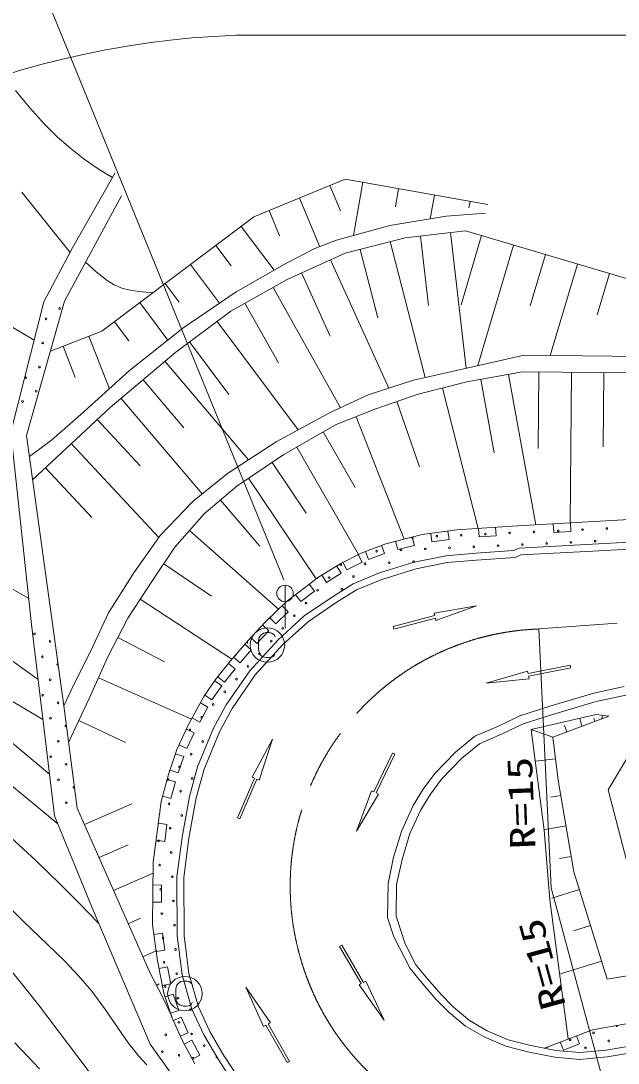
# Model space of a CAD drawing. Units: millimetres, scale not verified. Extents: x 40000 to 680000, y 20000 to 380000.
# Drawn here: x 101335 to 136079, y 279096 to 339746 of the extents above; entities that cross this region are included whole.
import ezdxf
from ezdxf.enums import TextEntityAlignment as Align

# ---------------------------------------------------------------- set-up
doc = ezdxf.new("R2010")
doc.units = ezdxf.units.MM
doc.header["$LTSCALE"] = 1000
doc.linetypes.add('CHAIN', pattern=[18.5, 12, -1.5, 3.5, -1.5])
for name, color, linetype, lineweight in [('M-BGD', 7, 'Continuous', 13), ('M-BMK', 2, 'CHAIN', 13), ('M-STR-HTXT', 7, 'Continuous', 13), ('M-STR-STRC', 7, 'Continuous', 13)]:
    doc.layers.add(name, color=color, linetype=linetype, lineweight=lineweight)
doc.styles.add('ＭＳ ゴシック', font='')
doc.styles.get('ＭＳ ゴシック').set_extended_font_data('MS Gothic')

msp = doc.modelspace()

# ---------------------------------------------------------------- linework, layer by layer
at = {"layer": 'M-BGD'}
for p, q in [((101023, 335699), (101842, 334703)), ((101842, 334703), (102711, 333742)), ((102711, 333742), (103455, 333002)), ((103455, 333002), (104239, 332309)), ((104239, 332309), (105018, 331705)), ((105018, 331705), (105841, 331143)), ((104366, 326582), (106814, 330898)), ((105841, 331143), (106244, 330884)), ((106244, 330884), (106658, 330622)), ((114893, 328336), (120195, 330538)), ((119311, 330171), (119924, 328695)), ((120195, 330538), (128507, 329055)), ((121234, 330353), (120682, 327259)), ((123312, 329982), (123123, 328923)), ((102792, 328030), (101383, 329786)), ((107188, 329570), (103868, 323429)), ((117544, 329437), (118720, 326604)), ((125390, 329611), (125143, 328227)), ((127468, 329241), (127400, 328860)), ((106041, 321687), (114893, 328336)), ((115776, 328703), (116389, 327229)), ((126081, 328381), (122801, 327842)), ((128372, 328561), (126081, 328381)), ((104200, 326272), (102792, 328030)), ((114155, 327782), (116068, 325236)), ((122801, 327842), (119700, 326989)), ((123699, 327123), (127204, 327528)), ((127204, 327528), (140223, 323664)), ((119700, 326989), (118442, 326494)), ((120195, 326225), (123699, 327123)), ((124575, 327224), (125042, 323183)), ((126328, 327427), (127238, 319538)), ((128134, 327252), (126938, 323224)), ((102664, 323404), (104366, 326582)), ((112680, 326674), (113566, 325495)), ((118442, 326494), (116780, 325641)), ((121071, 326449), (122091, 322471)), ((122823, 326899), (124851, 318991)), ((129994, 326700), (127913, 319689)), ((105093, 325695), (105709, 325142)), ((116825, 324697), (120195, 326225)), ((119352, 325843), (122738, 318373)), ((131853, 326148), (130967, 323161)), ((105709, 325142), (106357, 324641)), ((111205, 325566), (112892, 323319)), ((116780, 325641), (113859, 323978)), ((133713, 325596), (132134, 320276)), ((106357, 324641), (106770, 324393)), ((113545, 322855), (116825, 324697)), ((117667, 325079), (119332, 321406)), ((135573, 325044), (134862, 322648)), ((106770, 324393), (107206, 324201)), ((107206, 324201), (107695, 324070)), ((107695, 324070), (108207, 323995)), ((108207, 323995), (108620, 323961)), ((108620, 323961), (109038, 323938)), ((109729, 324457), (110547, 323368)), ((113859, 323978), (110759, 321866)), ((116005, 324237), (119937, 317236)), ((100756, 315819), (102664, 323404)), ((103868, 323429), (101668, 315627)), ((108254, 323349), (109889, 321173)), ((114365, 323315), (116314, 319844)), ((110355, 320474), (113545, 322855)), ((106779, 322241), (107612, 321132)), ((112747, 322260), (117465, 315939)), ((102101, 321165), (100684, 322025)), ((103050, 320526), (106041, 321687)), ((110759, 321866), (107659, 319395)), ((105293, 321396), (106483, 318331)), ((111152, 321069), (113438, 318007)), ((103797, 320816), (104503, 318997)), ((106536, 317239), (110355, 320474)), ((130613, 320294), (126922, 319467)), ((141846, 320159), (130613, 320294)), ((109718, 319934), (114577, 314198)), ((107659, 319395), (104828, 316834)), ((126922, 319467), (124181, 318838)), ((127282, 318736), (130517, 319321)), ((129708, 319175), (131288, 310422)), ((130517, 319321), (141877, 319231)), ((131463, 319313), (131428, 314870)), ((133357, 319298), (133288, 310533)), ((135250, 319283), (135216, 314960)), ((108445, 318856), (110813, 316060)), ((124181, 318838), (121530, 317984)), ((124448, 318015), (127282, 318736)), ((128090, 318882), (128863, 314603)), ((121530, 317984), (119329, 316951)), ((121976, 317162), (124448, 318015)), ((125865, 318376), (127942, 310213)), ((102022, 313045), (106536, 317239)), ((107172, 317778), (111878, 312222)), ((123212, 317588), (124520, 313801)), ((104828, 316834), (103121, 315351)), ((119329, 316951), (116184, 315243)), ((119685, 316263), (121976, 317162)), ((120831, 316712), (123624, 309590)), ((105783, 316540), (108271, 313862)), ((116630, 314511), (119685, 316263)), ((101959, 304616), (100756, 315819)), ((101668, 315627), (103826, 299880)), ((118921, 315825), (120780, 312583)), ((103121, 315351), (101837, 314398)), ((104279, 315142), (109354, 309680)), ((116184, 315243), (113353, 313401)), ((117393, 314949), (120979, 308698)), ((113889, 312669), (116630, 314511)), ((102775, 313744), (105460, 310854)), ((115944, 314050), (117924, 311105)), ((113353, 313401), (111331, 311784)), ((114574, 313129), (118512, 307269)), ((112002, 311051), (113889, 312669)), ((111331, 311784), (109444, 309807)), ((112945, 311860), (115235, 309188)), ((110294, 309119), (112002, 311051)), ((130225, 310363), (140548, 310935)), ((133332, 310034), (133305, 310534)), ((111148, 310085), (116324, 305511)), ((124670, 309854), (126683, 310130)), ((125181, 309924), (125249, 309429)), ((126240, 309564), (126172, 310060)), ((126683, 310130), (130225, 310363)), ((127955, 310214), (127988, 309715)), ((128986, 309780), (128953, 310279)), ((132306, 310478), (132334, 309979)), ((132334, 309979), (133332, 310034)), ((109444, 309807), (107913, 307636)), ((121130, 308773), (122572, 309324)), ((122572, 309324), (124670, 309854)), ((123136, 309467), (123258, 308982)), ((124228, 309227), (124105, 309712)), ((125249, 309429), (126240, 309564)), ((127988, 309715), (128986, 309780)), ((134587, 309286), (138312, 309503)), ((108991, 307187), (110294, 309119)), ((119901, 308159), (121130, 308773)), ((121384, 308870), (121562, 308403)), ((121562, 308403), (122497, 308760)), ((122497, 308760), (122318, 309228)), ((123258, 308982), (124228, 309227)), ((126084, 308622), (127793, 308771)), ((127793, 308771), (129990, 308920)), ((129990, 308920), (130329, 309069)), ((130329, 309069), (134587, 309286)), ((134609, 308887), (130423, 308674)), ((138338, 309104), (134609, 308887)), ((109643, 308153), (112425, 306276)), ((118641, 307367), (119901, 308159)), ((120068, 308242), (120292, 307795)), ((120292, 307795), (121186, 308242)), ((121186, 308242), (120963, 308690)), ((122201, 307618), (124223, 308242)), ((124223, 308242), (126084, 308622)), ((126141, 308225), (124322, 307854)), ((127824, 308372), (126141, 308225)), ((130087, 308526), (127824, 308372)), ((130423, 308674), (130087, 308526)), ((107913, 307636), (106430, 305300)), ((118847, 307497), (119113, 307074)), ((119113, 307074), (119960, 307606)), ((119960, 307606), (119694, 308029)), ((120668, 306994), (122201, 307618)), ((124322, 307854), (122336, 307241)), ((100090, 307095), (101795, 306138)), ((107554, 304985), (108991, 307187)), ((116701, 306908), (116701, 304414)), ((116776, 305947), (118641, 307367)), ((118409, 306562), (118106, 306960)), ((119459, 306232), (120668, 306994)), ((122336, 307241), (120852, 306637)), ((117310, 306354), (117613, 305956)), ((117613, 305956), (118409, 306562)), ((120852, 306637), (119678, 305897)), ((108272, 306086), (113608, 302602)), ((115568, 304781), (116776, 305947)), ((116879, 305352), (116531, 305711)), ((117817, 305120), (119459, 306232)), ((119678, 305897), (118065, 304805)), ((125368, 305286), (127843, 305705)), ((127843, 305705), (125483, 304851)), ((106430, 305300), (105397, 303098)), ((116159, 304657), (116879, 305352)), ((116293, 303738), (117817, 305120)), ((122989, 304503), (125407, 305141)), ((125407, 305141), (125368, 305286)), ((103287, 293487), (101959, 304616)), ((106385, 302739), (107554, 304985)), ((114529, 303679), (115568, 304781)), ((115755, 304251), (115391, 304594)), ((115812, 305017), (116159, 304657)), ((118065, 304805), (116576, 303454)), ((123027, 304358), (122989, 304503)), ((125445, 304996), (123027, 304358)), ((125483, 304851), (125445, 304996)), ((106969, 303862), (109686, 302449)), ((114705, 303867), (115069, 303524)), ((115069, 303524), (115755, 304251)), ((132182, 289298), (131471, 304359)), ((113533, 302514), (114529, 303679)), ((114736, 303152), (114356, 303477)), ((114652, 301934), (116293, 303738)), ((116576, 303454), (114966, 301685)), ((105397, 303098), (104408, 301121)), ((105307, 300312), (106385, 302739)), ((113706, 302716), (114086, 302392)), ((114086, 302392), (114736, 303152)), ((101583, 301966), (100829, 302506)), ((112664, 301412), (113533, 302514)), ((113182, 301260), (113801, 302046)), ((113801, 302046), (113408, 302355)), ((130843, 301761), (133295, 302248)), ((133324, 302101), (130872, 301614)), ((133295, 302248), (133324, 302101)), ((102339, 301428), (101583, 301966)), ((105846, 301526), (111265, 299117)), ((112789, 301570), (113182, 301260)), ((113282, 299937), (114652, 301934)), ((114966, 301685), (113623, 299729)), ((128405, 301201), (130814, 301908)), ((130901, 301467), (128405, 301201)), ((130814, 301908), (130843, 301761)), ((130872, 301614), (130901, 301467)), ((104408, 301121), (103826, 299880)), ((111986, 300437), (112664, 301412)), ((112450, 300228), (113021, 301049)), ((113021, 301049), (112610, 301335)), ((134674, 300617), (136430, 301007)), ((138996, 300898), (135507, 295005)), ((102618, 299091), (100699, 300229)), ((104109, 297753), (105307, 300312)), ((111094, 298803), (111986, 300437)), ((112039, 300514), (112450, 300228)), ((132112, 299868), (134674, 300617)), ((136523, 300516), (134798, 300132)), ((103826, 299880), (104615, 293939)), ((111739, 298941), (112218, 299819)), ((112218, 299819), (111779, 300059)), ((112549, 298581), (113282, 299937)), ((113623, 299729), (112911, 298409)), ((130368, 299298), (132112, 299868)), ((134798, 300132), (132260, 299390)), ((104708, 299033), (107419, 297764)), ((111300, 299181), (111739, 298941)), ((129125, 298713), (130368, 299298)), ((132260, 299390), (130553, 298833)), ((131029, 298509), (134793, 299391)), ((135540, 299289), (132284, 298068)), ((133852, 299170), (133963, 298698)), ((134726, 298984), (134657, 299167)), ((134793, 299391), (135540, 299289)), ((135167, 299340), (135139, 299139)), ((99387, 298925), (102997, 295916)), ((110415, 297340), (111094, 298803)), ((111418, 298315), (110965, 298525)), ((111613, 296331), (112549, 298581)), ((112911, 298409), (111992, 296200)), ((127751, 298114), (129125, 298713)), ((130553, 298833), (129332, 298258)), ((131029, 298509), (132284, 298068)), ((131029, 298509), (131776, 292648)), ((133098, 298373), (132957, 298749)), ((110998, 297408), (111418, 298315)), ((114782, 295732), (115979, 297939)), ((115979, 297939), (115196, 295554)), ((126621, 297189), (127751, 298114)), ((129332, 298258), (128014, 297683)), ((132284, 298068), (132589, 295558)), ((109928, 295899), (110415, 297340)), ((110544, 297618), (110998, 297408)), ((125423, 295942), (126621, 297189)), ((128014, 297683), (126961, 296821)), ((110806, 296933), (110332, 297093)), ((110485, 295986), (110806, 296933)), ((121869, 294884), (122950, 297138)), ((123085, 297074), (122004, 294819)), ((122950, 297138), (123085, 297074)), ((126961, 296821), (125805, 295617)), ((132436, 296813), (131274, 296672)), ((103477, 293025), (99638, 296198)), ((110011, 296146), (110485, 295986)), ((111138, 294622), (111613, 296331)), ((111992, 296200), (111529, 294533)), ((109504, 294331), (109928, 295899)), ((110329, 295467), (109846, 295598)), ((110068, 294502), (110329, 295467)), ((113930, 293377), (114920, 295673)), ((115058, 295613), (114068, 293318)), ((114920, 295673), (114782, 295732)), ((115196, 295554), (115058, 295613)), ((124743, 295035), (125423, 295942)), ((125805, 295617), (125158, 294755)), ((132589, 295558), (133505, 290234)), ((120856, 292598), (121734, 294949)), ((121734, 294949), (121869, 294884)), ((122004, 294819), (122140, 294754)), ((124165, 294081), (124743, 295035)), ((135507, 295005), (136574, 290915)), ((105038, 292978), (107800, 294194)), ((109038, 290789), (109504, 294331)), ((109585, 294632), (110068, 294502)), ((110718, 292253), (111138, 294622)), ((111529, 294533), (111113, 292191)), ((122140, 294754), (120856, 292598)), ((125158, 294755), (124607, 293845)), ((132742, 294671), (132155, 294570)), ((104615, 293939), (108848, 284328)), ((123492, 292635), (124165, 294081)), ((124607, 293845), (123961, 292456)), ((105486, 288127), (103287, 293487)), ((109832, 292990), (109336, 293056)), ((109701, 291999), (109832, 292990)), ((114068, 293318), (113930, 293377)), ((123021, 291077), (123492, 292635)), ((123961, 292456), (123506, 290953)), ((131776, 292648), (132099, 288601)), ((133047, 292896), (131807, 292683)), ((100765, 292205), (102213, 290885)), ((105885, 291056), (107577, 291801)), ((109206, 292064), (109701, 291999)), ((110406, 289934), (110718, 292253)), ((111113, 292191), (110806, 289908)), ((133352, 291121), (132674, 291004)), ((102213, 290885), (103626, 289517)), ((108995, 287144), (109038, 290789)), ((122695, 289548), (123021, 291077)), ((123506, 290953), (123194, 289492)), ((106731, 289134), (109030, 290146)), ((110433, 286507), (110406, 289934)), ((110806, 289908), (110833, 286534)), ((133505, 290234), (135438, 283993)), ((101433, 287406), (99035, 289799)), ((103626, 289517), (104744, 288389)), ((109522, 289461), (109022, 289467)), ((109511, 288461), (109522, 289461)), ((122669, 287572), (122695, 289548)), ((123194, 289492), (123170, 287648)), ((136034, 274961), (132182, 289298)), ((133827, 289193), (132231, 288699)), ((104744, 288389), (105860, 287245)), ((108848, 280201), (105486, 288127)), ((109011, 288467), (109511, 288461)), ((132099, 288601), (133179, 280505)), ((107578, 287212), (108291, 287526)), ((123032, 286451), (122669, 287572)), ((123170, 287648), (123691, 286039)), ((103878, 285051), (101433, 287406)), ((109292, 285044), (108995, 287144)), ((134471, 287113), (133473, 286804)), ((109569, 286659), (109074, 286589)), ((109709, 285669), (109569, 286659)), ((110718, 284242), (110433, 286507)), ((110833, 286534), (111111, 284322)), ((123978, 284597), (123032, 286451)), ((109214, 285599), (109709, 285669)), ((119878, 285880), (120007, 285956)), ((121140, 283722), (119878, 285880)), ((120007, 285956), (121270, 283798)), ((123691, 286039), (124314, 284817)), ((108424, 285290), (109243, 285650)), ((135438, 283993), (142588, 285146)), ((100497, 284811), (102312, 282565)), ((104695, 284186), (103878, 285051)), ((109652, 283178), (109292, 285044)), ((109868, 284697), (109377, 284602)), ((110058, 283715), (109868, 284697)), ((124679, 283745), (123978, 284597)), ((124314, 284817), (124985, 284003)), ((135116, 285033), (132719, 284291)), ((105461, 283288), (104695, 284186)), ((108848, 284328), (109595, 282918)), ((111288, 282241), (110718, 284242)), ((111111, 284322), (111664, 282381)), ((121270, 283798), (121399, 283873)), ((121399, 283873), (122467, 281602)), ((124985, 284003), (125775, 283093)), ((106262, 282205), (105461, 283288)), ((109221, 283623), (109385, 283710)), ((109567, 283620), (110058, 283715)), ((115458, 281226), (114416, 283510)), ((114416, 283510), (115849, 281449)), ((121011, 283646), (121140, 283722)), ((122467, 281602), (121011, 283646)), ((125480, 282823), (124679, 283745)), ((109595, 282918), (110111, 281803)), ((110119, 281780), (109652, 283178)), ((110202, 283112), (109727, 282953)), ((110518, 282163), (110202, 283112)), ((126222, 282056), (125480, 282823)), ((125775, 283093), (126494, 282351)), ((102312, 282565), (105316, 278584)), ((107011, 281090), (106262, 282205)), ((110044, 282005), (110518, 282163)), ((111979, 280749), (111288, 282241)), ((111664, 282381), (112335, 280934)), ((127199, 281255), (126222, 282056)), ((126494, 282351), (127428, 281584)), ((134578, 281045), (140441, 282088)), ((110691, 280466), (110119, 281780)), ((110664, 281781), (110205, 281581)), ((111063, 280864), (110664, 281781)), ((115849, 281449), (115719, 281375)), ((127428, 281584), (128457, 280985)), ((107581, 280275), (107011, 281090)), ((110604, 280664), (111063, 280864)), ((112335, 280934), (113190, 279462)), ((115589, 281300), (115458, 281226)), ((116826, 279128), (115589, 281300)), ((115719, 281375), (116957, 279202)), ((128277, 280628), (127199, 281255)), ((128457, 280985), (129679, 280459)), ((131786, 279968), (134578, 281045)), ((102424, 278761), (100994, 280287)), ((108192, 279503), (107581, 280275)), ((111454, 279065), (110691, 280466)), ((111272, 280443), (110833, 280204)), ((111751, 279565), (111272, 280443)), ((112844, 279261), (111979, 280749)), ((129549, 280079), (128277, 280628)), ((129679, 280459), (130996, 280123)), ((132715, 280326), (132895, 279860)), ((132895, 279860), (133828, 280220)), ((133828, 280220), (133648, 280686)), ((135379, 279860), (137578, 280229)), ((143104, 280752), (135431, 279463)), ((113371, 273935), (108848, 280201)), ((130908, 279733), (129549, 280079)), ((132401, 279439), (130908, 279733)), ((130996, 280123), (132457, 279836)), ((132457, 279836), (133846, 279716)), ((133846, 279716), (135379, 279860)), ((108660, 279006), (108192, 279503)), ((111312, 279326), (111751, 279565)), ((113554, 278182), (112844, 279261)), ((113880, 278413), (113179, 279480)), ((116957, 279202), (116826, 279128)), ((133847, 279315), (132401, 279439)), ((135431, 279463), (133847, 279315))]:
    msp.add_line(p, q, dxfattribs=at)
for points in [[(116121, 303897), (116081, 303992), (116011, 304062), (115916, 304117), (115801, 304147), (115606, 304147), (115451, 304117), (115291, 304007), (115196, 303867), (115156, 303667), (115156, 303177), (115196, 302967), (115271, 302842), (115416, 302737), (115596, 302697), (115786, 302697), (115931, 302712), (116006, 302757), (116076, 302822), (116106, 302892)], [(111315, 283622), (111275, 283717), (111205, 283787), (111110, 283842), (110995, 283872), (110800, 283872), (110645, 283842), (110485, 283732), (110390, 283592), (110350, 283392), (110350, 282902), (110390, 282692), (110465, 282567), (110610, 282462), (110790, 282422), (110980, 282422), (111125, 282437), (111200, 282482), (111270, 282547), (111300, 282617)]]:
    msp.add_lwpolyline(points, dxfattribs=at)
for centre, radius in [((103591, 323007), 49.8), ((102795, 322401), 49.8), ((102605, 321000), 49.8), ((102415, 319598), 49.8), ((102226, 318197), 49.8), ((101430, 317591), 49.8), ((128355, 309883), 49.8), ((129768, 309947), 49.8), ((131181, 310011), 49.8), ((132594, 310075), 49.8), ((134006, 310139), 49.8), ((135419, 310203), 49.8), ((125530, 309755), 49.8), ((126943, 309819), 49.8), ((130506, 309272), 49.8), ((131919, 309336), 49.8), ((133332, 309400), 49.8), ((134745, 309464), 49.8), ((122030, 308889), 49.8), ((123443, 308953), 49.8), ((124855, 309017), 49.8), ((126268, 309081), 49.8), ((127681, 309145), 49.8), ((129094, 309209), 49.8), ((119943, 308087), 49.8), ((121355, 308150), 49.8), ((122768, 308214), 49.8), ((116701, 306427), 481), ((119268, 307348), 49.8), ((120681, 307412), 49.8), ((118594, 306610), 49.8), ((120007, 306674), 49.8), ((117919, 305871), 49.8), ((117245, 305133), 49.8), ((102133, 304079), 49.8), ((115681, 303422), 1000), ((116571, 304395), 49.8), ((103030, 303637), 49.8), ((115896, 303656), 49.8), ((102588, 302740), 49.8), ((115222, 302918), 49.8), ((114547, 302180), 49.8), ((103043, 301401), 49.8), ((113873, 301441), 49.8), ((102601, 300504), 49.8), ((113198, 300703), 49.8), ((103498, 300062), 49.8), ((112524, 299965), 49.8), ((103057, 299165), 49.8), ((111850, 299226), 49.8), ((111175, 298488), 49.8), ((103512, 297826), 49.8), ((111914, 297814), 49.8), ((103070, 296929), 49.8), ((111239, 297075), 49.8), ((103967, 296487), 49.8), ((110565, 296337), 49.8), ((103525, 295590), 49.8), ((111303, 295662), 49.8), ((110629, 294924), 49.8), ((103980, 294251), 49.8), ((109954, 294186), 49.8), ((110693, 293511), 49.8), ((110018, 292773), 49.8), ((109344, 292035), 49.8), ((110082, 291360), 49.8), ((109408, 290622), 49.8), ((110146, 289947), 49.8), ((109472, 289209), 49.8), ((110210, 288535), 49.8), ((109536, 287796), 49.8), ((110274, 287122), 49.8), ((109600, 286384), 49.8), ((110338, 285709), 49.8), ((109663, 284971), 49.8), ((110875, 283147), 1000), ((110402, 284296), 49.8), ((109727, 283558), 49.8), ((110466, 282884), 49.8), ((111204, 282209), 49.8), ((110530, 281471), 49.8), ((111268, 280796), 49.8), ((134648, 280865), 49.8), ((109766, 280745), 49.8), ((133294, 280456), 49.8), ((135529, 280393), 49.8), ((109558, 279767), 49.8), ((110537, 279559), 49.8), ((112006, 280122), 49.8), ((134175, 279984), 49.8)]:
    msp.add_circle(centre, radius, dxfattribs=at)
for centre, start, end in [((103401, 321606), 139.71536, 188.7962), ((101620, 318993), 168.16138, 163.93875), ((102036, 316796), 121.39407, 207.11751), ((124117, 309691), 166.71423, 41.63306), ((124181, 308278), 305.68912, 268.61189), ((115832, 305069), 251.89966, 16.04901), ((115158, 304331), 214.13855, 59.26514), ((114483, 303593), 203.58929, 75.37753), ((113809, 302854), 242.60321, 36.36365), ((103485, 302298), 92.9129, 282.42354), ((103954, 298723), 78.00101, 297.33542), ((112588, 298552), 136.8461, 176.02319), ((109890, 295598), 196.7583, 132.9913), ((104422, 295148), 61.49619, 313.84026), ((136001, 281274), 161.92206, 38.25153), ((131940, 280048), 223.4303, 358.7602), ((111332, 279384), 232.30017, 184.8497), ((112745, 279448), 129.23514, 291.08847)]:
    msp.add_arc(centre, 49.8, start, end, dxfattribs=at)
at = {"layer": 'M-BMK'}
msp.add_line((154473, 306075), (131471, 304359), dxfattribs=at)
for centre, radius, start, end in [((131967, 289402), 14965, 91.89966, 195.9519), ((131919, 289263), 14882, 195.4906, 286.0481)]:
    msp.add_arc(centre, radius, start, end, dxfattribs=at)
at = {"layer": 'M-STR-HTXT'}
msp.add_line((172647, 338904), (113839, 338910), dxfattribs=at)
msp.add_arc((115790, 287847), 51100, 92.18762, 267.80054, dxfattribs=at)
at = {"layer": 'M-STR-STRC'}
msp.add_line((116624, 307214), (102716, 341367), dxfattribs=at)

# ---------------------------------------------------------------- texts
at = {"layer": 'M-BGD', "style": 'ＭＳ ゴシック', "width": 1.35}
for rotation, p in [(92.2, (131708, 291585)), (105.2, (133479, 282561))]:
    msp.add_text('R=15', height=1466, rotation=rotation, dxfattribs=at).set_placement(p, align=Align.BOTTOM_LEFT)

doc.saveas('drawing.dxf')
